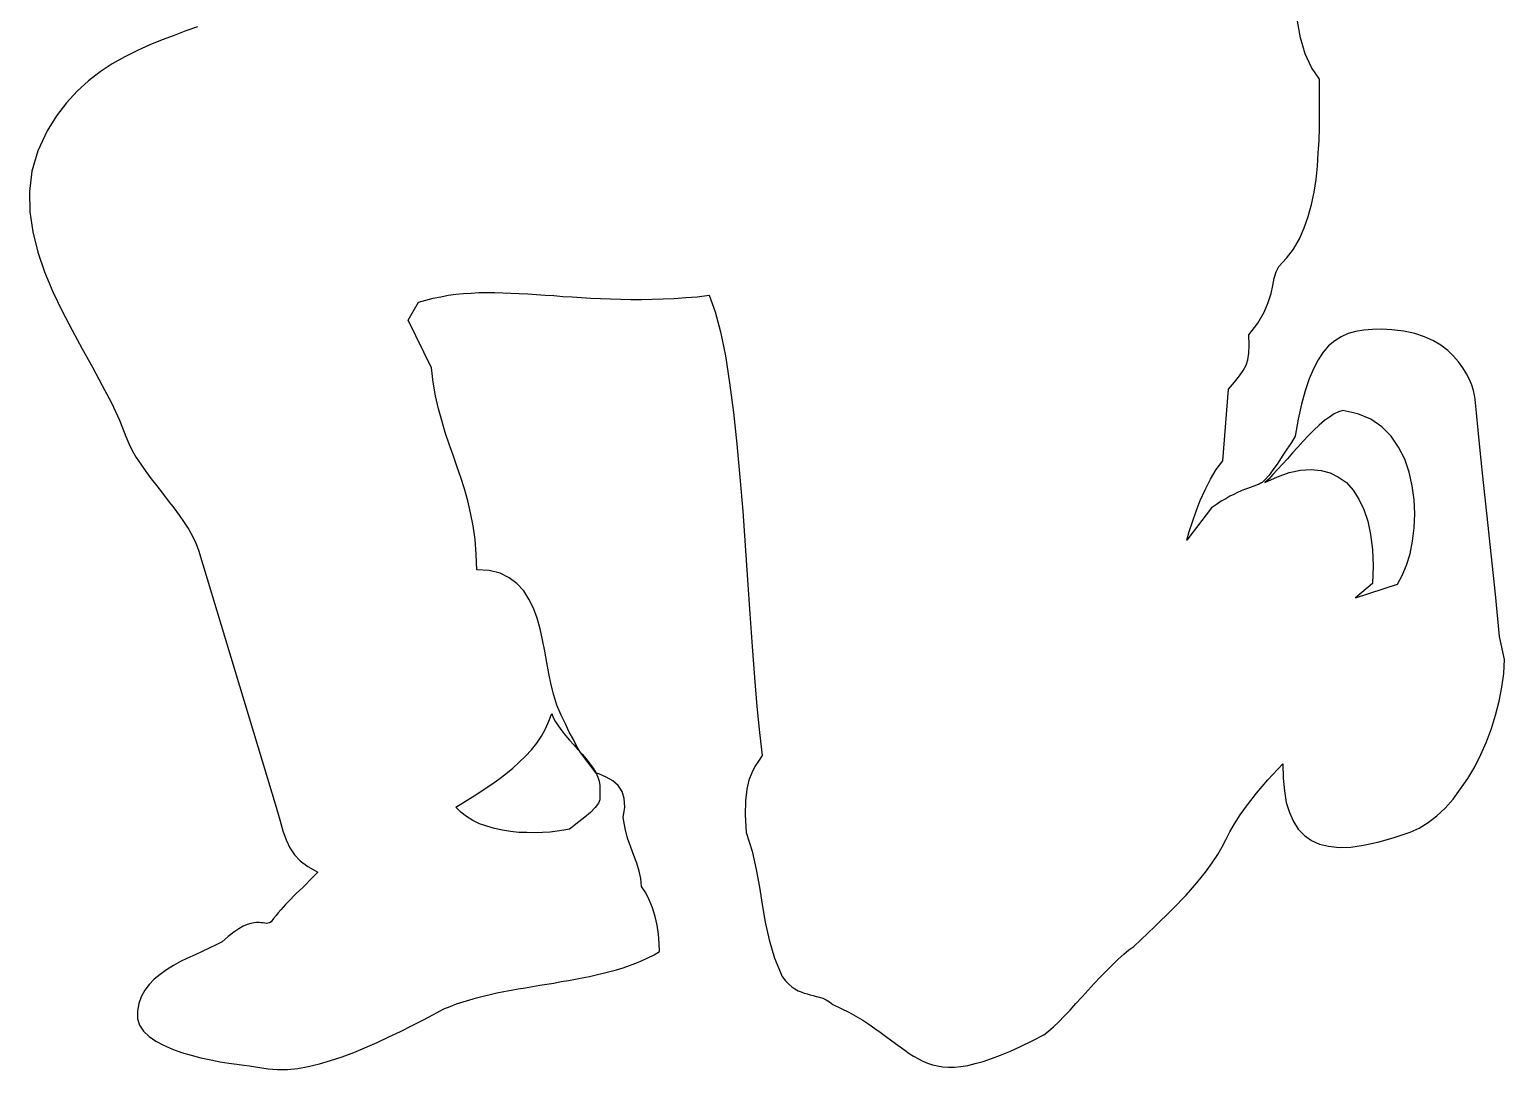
# Model space of a CAD drawing. Extents: x 10857 to 11733, y 5632 to 6906.
# Drawn here: x 10999 to 11733, y 5632 to 6149 of the extents above; entities that cross this region are included whole.
import ezdxf

# ---------------------------------------------------------------- set-up
doc = ezdxf.new("R2010")
doc.units = 0
doc.header["$LTSCALE"] = 1270
doc.header["$MEASUREMENT"] = 0
doc.layers.get('0').update_dxf_attribs({"linetype": 'CONTINUOUS'})

msp = doc.modelspace()

# ---------------------------------------------------------------- linework, layer by layer
at = {"linetype": 'CONTINUOUS'}
for p, q in [((11631.2, 6144.93), (11629.68, 6153.21)), ((11071.24, 6146.17), (11065.15, 6143.96)), ((11077.04, 6148.38), (11071.24, 6146.17)), ((11082.71, 6150.45), (11077.04, 6148.38)), ((11052.86, 6138.7), (11046.64, 6135.53)), ((11059.07, 6141.47), (11052.86, 6138.7)), ((11065.15, 6143.96), (11059.07, 6141.47)), ((11633.55, 6137.04), (11631.2, 6144.93)), ((11040.42, 6132.07), (11034.34, 6128.07)), ((11046.64, 6135.53), (11040.42, 6132.07)), ((11636.59, 6130.14), (11633.55, 6137.04)), ((11034.34, 6128.07), (11028.54, 6123.5)), ((11640.6, 6124.33), (11636.59, 6130.14)), ((11640.6, 6118.67), (11640.6, 6124.33)), ((11022.87, 6118.39), (11017.62, 6112.59)), ((11028.54, 6123.5), (11022.87, 6118.39)), ((11640.6, 6112.86), (11640.6, 6118.67)), ((11017.62, 6112.59), (11012.64, 6106.09)), ((11640.6, 6106.64), (11640.6, 6112.86)), ((11012.64, 6106.09), (11008.08, 6098.77)), ((11640.6, 6100.43), (11640.6, 6106.64)), ((11008.08, 6098.77), (11003.38, 6088.68)), ((11640.46, 6093.93), (11640.6, 6100.43)), ((11003.38, 6088.68), (11000.48, 6078.59)), ((11639.63, 6081.08), (11640.05, 6087.57)), ((11640.05, 6087.57), (11640.46, 6093.93)), ((11638.94, 6074.58), (11639.63, 6081.08)), ((11000.48, 6078.59), (10999.24, 6068.5)), ((11637.97, 6068.22), (11638.94, 6074.58)), ((10999.24, 6068.5), (10999.37, 6058.41)), ((11636.73, 6062.14), (11637.97, 6068.22)), ((10999.37, 6058.41), (11000.9, 6048.46)), ((11635.07, 6056.06), (11636.73, 6062.14)), ((11633, 6050.4), (11635.07, 6056.06)), ((11000.9, 6048.46), (11003.38, 6038.37)), ((11627.74, 6039.89), (11630.65, 6045.01)), ((11630.65, 6045.01), (11633, 6050.4)), ((11003.38, 6038.37), (11006.7, 6028.56)), ((11624.29, 6035.33), (11627.74, 6039.89)), ((11006.7, 6028.56), (11010.84, 6018.75)), ((11618.07, 6025.38), (11619.04, 6028.56)), ((11619.04, 6028.56), (11620.42, 6031.19)), ((11620.42, 6031.19), (11624.29, 6035.33)), ((11616.55, 6017.78), (11617.38, 6021.79)), ((11617.38, 6021.79), (11618.07, 6025.38)), ((11010.84, 6018.75), (11015.41, 6009.08)), ((11192.71, 6013.5), (11196.3, 6014.6)), ((11196.3, 6014.6), (11200.03, 6015.57)), ((11200.03, 6015.57), (11203.76, 6016.26)), ((11203.76, 6016.26), (11207.36, 6016.95)), ((11207.36, 6016.95), (11211.23, 6017.51)), ((11211.23, 6017.51), (11214.96, 6017.78)), ((11214.96, 6017.78), (11218.83, 6018.06)), ((11218.83, 6018.06), (11222.7, 6018.34)), ((11222.7, 6018.34), (11226.57, 6018.34)), ((11226.57, 6018.34), (11230.58, 6018.34)), ((11230.58, 6018.34), (11234.58, 6018.2)), ((11234.58, 6018.2), (11238.59, 6018.06)), ((11238.59, 6018.06), (11242.74, 6017.92)), ((11242.74, 6017.92), (11247.02, 6017.64)), ((11247.02, 6017.64), (11251.3, 6017.37)), ((11251.3, 6017.37), (11255.59, 6017.09)), ((11255.59, 6017.09), (11260.01, 6016.81)), ((11260.01, 6016.81), (11264.43, 6016.4)), ((11264.43, 6016.4), (11268.99, 6016.12)), ((11268.99, 6016.12), (11273.69, 6015.85)), ((11273.69, 6015.85), (11278.39, 6015.57)), ((11278.39, 6015.57), (11283.23, 6015.3)), ((11283.23, 6015.3), (11288.2, 6015.16)), ((11288.2, 6015.16), (11293.18, 6015.02)), ((11293.18, 6015.02), (11298.29, 6014.88)), ((11298.29, 6014.88), (11303.54, 6014.88)), ((11303.54, 6014.88), (11308.79, 6015.02)), ((11308.79, 6015.02), (11314.32, 6015.16)), ((11314.32, 6015.16), (11319.85, 6015.43)), ((11319.85, 6015.43), (11325.51, 6015.85)), ((11325.51, 6015.85), (11331.17, 6016.26)), ((11331.17, 6016.26), (11337.12, 6016.95)), ((11337.12, 6016.95), (11340.16, 6008.8)), ((11615.17, 6013.36), (11616.55, 6017.78)), ((11015.41, 6009.08), (11020.38, 5999.54)), ((11187.46, 6004.52), (11192.71, 6013.5)), ((11340.16, 6008.8), (11342.79, 5998.71)), ((11610.06, 6003.13), (11613.1, 6008.52)), ((11613.1, 6008.52), (11615.17, 6013.36)), ((11020.38, 5999.54), (11025.5, 5990.28)), ((11199.06, 5980.88), (11187.46, 6004.52)), ((11605.49, 5997.33), (11610.06, 6003.13)), ((11662.71, 5999.68), (11658.56, 5998.99)), ((11666.99, 5999.95), (11662.71, 5999.68)), ((11671.69, 6000.09), (11666.99, 5999.95)), ((11676.66, 5999.82), (11671.69, 6000.09)), ((11682.61, 5999.13), (11676.66, 5999.82)), ((11688, 5997.88), (11682.61, 5999.13)), ((11342.79, 5998.71), (11345.27, 5986.83)), ((11605.64, 5992.21), (11605.49, 5997.33)), ((11605.49, 5988.21), (11605.64, 5992.21)), ((11645.16, 5991.8), (11642.53, 5988.62)), ((11648.2, 5994.29), (11645.16, 5991.8)), ((11651.37, 5996.36), (11648.2, 5994.29)), ((11654.83, 5997.88), (11651.37, 5996.36)), ((11658.56, 5998.99), (11654.83, 5997.88)), ((11692.83, 5996.36), (11688, 5997.88)), ((11697.26, 5994.29), (11692.83, 5996.36)), ((11700.99, 5992.08), (11697.26, 5994.29)), ((11704.44, 5989.45), (11700.99, 5992.08)), ((11025.5, 5990.28), (11030.61, 5981.16)), ((11345.27, 5986.83), (11347.34, 5973.42)), ((11604.11, 5982.13), (11605.08, 5984.89)), ((11605.08, 5984.89), (11605.49, 5988.21)), ((11639.9, 5984.89), (11637.7, 5980.47)), ((11642.53, 5988.62), (11639.9, 5984.89)), ((11707.34, 5986.69), (11704.44, 5989.45)), ((11709.83, 5983.93), (11707.34, 5986.69)), ((11030.61, 5981.16), (11035.44, 5972.18)), ((11199.9, 5973.7), (11199.06, 5980.88)), ((11600.94, 5976.88), (11602.73, 5979.5)), ((11602.73, 5979.5), (11604.11, 5982.13)), ((11637.7, 5980.47), (11635.48, 5975.35)), ((11711.91, 5980.88), (11709.83, 5983.93)), ((11713.7, 5977.98), (11711.91, 5980.88)), ((11715.22, 5975.08), (11713.7, 5977.98)), ((11035.44, 5972.18), (11040.01, 5963.47)), ((11201.14, 5966.92), (11199.9, 5973.7)), ((11347.34, 5973.42), (11349.28, 5958.64)), ((11592.51, 5934.59), (11595.41, 5970.24)), ((11595.41, 5970.24), (11598.45, 5973.84)), ((11598.45, 5973.84), (11600.94, 5976.88)), ((11635.48, 5975.35), (11633.55, 5969.41)), ((11716.33, 5972.31), (11715.22, 5975.08)), ((11717.16, 5969.69), (11716.33, 5972.31)), ((11040.01, 5963.47), (11044.01, 5954.9)), ((11202.52, 5960.57), (11201.14, 5966.92)), ((11631.75, 5962.78), (11630.09, 5955.32)), ((11633.55, 5969.41), (11631.75, 5962.78)), ((11717.71, 5967.34), (11717.16, 5969.69)), ((11718.12, 5965.27), (11717.71, 5967.34)), ((11718.26, 5963.47), (11718.12, 5965.27)), ((11718.68, 5958.49), (11718.26, 5963.47)), ((11204.18, 5954.63), (11202.52, 5960.57)), ((11349.28, 5958.64), (11350.94, 5943.02)), ((11630.09, 5955.32), (11628.58, 5946.89)), ((11645.57, 5956.42), (11643.09, 5954.63)), ((11647.92, 5957.94), (11645.57, 5956.42)), ((11650.13, 5959.05), (11647.92, 5957.94)), ((11652.21, 5959.6), (11650.13, 5959.05)), ((11659.67, 5958.08), (11652.21, 5959.6)), ((11666.16, 5955.32), (11659.67, 5958.08)), ((11671.69, 5951.59), (11666.16, 5955.32)), ((11719.51, 5949.93), (11718.68, 5958.49)), ((11044.01, 5954.9), (11047.19, 5946.75)), ((11205.98, 5948.68), (11204.18, 5954.63)), ((11207.91, 5943.02), (11205.98, 5948.68)), ((11637.83, 5949.93), (11635.21, 5947.3)), ((11640.46, 5952.41), (11637.83, 5949.93)), ((11643.09, 5954.63), (11640.46, 5952.41)), ((11676.25, 5946.89), (11671.69, 5951.59)), ((11720.75, 5938.18), (11719.51, 5949.93)), ((11047.19, 5946.75), (11048.57, 5943.29)), ((11048.57, 5943.29), (11050.23, 5939.84)), ((11209.84, 5937.49), (11207.91, 5943.02)), ((11350.94, 5943.02), (11352.46, 5926.57)), ((11626.64, 5943.85), (11624.43, 5940.39)), ((11628.58, 5946.89), (11626.64, 5943.85)), ((11629.82, 5941.5), (11627.19, 5938.59)), ((11632.58, 5944.4), (11629.82, 5941.5)), ((11635.21, 5947.3), (11632.58, 5944.4)), ((11679.98, 5941.5), (11676.25, 5946.89)), ((11683.02, 5935.55), (11679.98, 5941.5)), ((11050.23, 5939.84), (11052.3, 5936.39)), ((11052.3, 5936.39), (11054.52, 5932.93)), ((11211.78, 5931.96), (11209.84, 5937.49)), ((11589.33, 5930.31), (11592.51, 5934.59)), ((11619.87, 5933.48), (11617.65, 5930.31)), ((11622.08, 5936.94), (11619.87, 5933.48)), ((11624.43, 5940.39), (11622.08, 5936.94)), ((11624.7, 5935.7), (11622.22, 5932.93)), ((11627.19, 5938.59), (11624.7, 5935.7)), ((11685.24, 5929.06), (11683.02, 5935.55)), ((11722.27, 5923.81), (11720.75, 5938.18)), ((11054.52, 5932.93), (11057.14, 5929.34)), ((11057.14, 5929.34), (11059.77, 5925.74)), ((11213.72, 5926.43), (11211.78, 5931.96)), ((11215.51, 5920.77), (11213.72, 5926.43)), ((11352.46, 5926.57), (11353.84, 5909.71)), ((11586.43, 5925.47), (11589.33, 5930.31)), ((11613.51, 5923.81), (11619.73, 5926.71)), ((11615.58, 5927.54), (11613.65, 5925.33)), ((11617.52, 5927.81), (11615.45, 5925.61)), ((11617.65, 5930.31), (11615.58, 5927.54)), ((11619.73, 5930.31), (11617.52, 5927.81)), ((11622.22, 5932.93), (11619.73, 5930.31)), ((11619.73, 5926.71), (11625.54, 5928.78)), ((11625.54, 5928.78), (11631.2, 5930.03)), ((11631.2, 5930.03), (11636.45, 5930.31)), ((11636.45, 5930.31), (11641.43, 5929.89)), ((11641.43, 5929.89), (11645.98, 5928.65)), ((11645.98, 5928.65), (11650.13, 5926.57)), ((11650.13, 5926.57), (11654, 5923.81)), ((11686.75, 5922.29), (11685.24, 5929.06)), ((11059.77, 5925.74), (11062.53, 5922.15)), ((11062.53, 5922.15), (11065.43, 5918.56)), ((11065.43, 5918.56), (11068.19, 5914.83)), ((11217.17, 5914.83), (11215.51, 5920.77)), ((11581.31, 5914.96), (11583.8, 5920.22)), ((11583.8, 5920.22), (11586.43, 5925.47)), ((11599.83, 5918.84), (11598.03, 5918)), ((11601.63, 5919.66), (11599.83, 5918.84)), ((11603.29, 5920.35), (11601.63, 5919.66)), ((11604.8, 5920.91), (11603.29, 5920.35)), ((11606.18, 5921.46), (11604.8, 5920.91)), ((11607.43, 5921.88), (11606.18, 5921.46)), ((11608.53, 5922.29), (11607.43, 5921.88)), ((11609.64, 5922.7), (11608.53, 5922.29)), ((11610.61, 5923.12), (11609.64, 5922.7)), ((11611.44, 5923.53), (11610.61, 5923.12)), ((11612.13, 5923.95), (11611.44, 5923.53)), ((11613.65, 5925.33), (11612.13, 5923.95)), ((11615.45, 5925.61), (11613.51, 5923.81)), ((11654, 5923.81), (11657.32, 5920.08)), ((11657.32, 5920.08), (11660.22, 5915.65)), ((11687.72, 5915.24), (11686.75, 5922.29)), ((11724.07, 5907.09), (11722.27, 5923.81)), ((11068.19, 5914.83), (11070.96, 5911.23)), ((11070.96, 5911.23), (11073.58, 5907.64)), ((11218.55, 5908.75), (11217.17, 5914.83)), ((11586.98, 5911.37), (11574.68, 5895.2)), ((11579.24, 5909.57), (11581.31, 5914.96)), ((11589.47, 5913.03), (11586.98, 5911.37)), ((11591.82, 5914.55), (11589.47, 5913.03)), ((11594.02, 5915.8), (11591.82, 5914.55)), ((11596.1, 5917.04), (11594.02, 5915.8)), ((11598.03, 5918), (11596.1, 5917.04)), ((11660.22, 5915.65), (11662.71, 5910.54)), ((11688, 5908.33), (11687.72, 5915.24)), ((11073.58, 5907.64), (11076.08, 5904.05)), ((11076.08, 5904.05), (11078.42, 5900.59)), ((11219.8, 5902.39), (11218.55, 5908.75)), ((11353.84, 5909.71), (11355.08, 5892.58)), ((11575.92, 5899.48), (11577.44, 5904.33)), ((11577.44, 5904.33), (11579.24, 5909.57)), ((11662.71, 5910.54), (11664.64, 5904.6)), ((11664.64, 5904.6), (11666.03, 5897.97)), ((11687.72, 5901.42), (11688, 5908.33)), ((11726, 5888.43), (11724.07, 5907.09)), ((11078.42, 5900.59), (11080.36, 5897.14)), ((11080.36, 5897.14), (11082.01, 5893.68)), ((11220.77, 5895.48), (11219.8, 5902.39)), ((11574.68, 5895.2), (11575.92, 5899.48)), ((11666.03, 5897.97), (11666.99, 5890.64)), ((11686.89, 5894.65), (11687.72, 5901.42)), ((11082.01, 5893.68), (11083.26, 5890.23)), ((11083.26, 5890.23), (11121.81, 5762.53)), ((11221.31, 5888.29), (11220.77, 5895.48)), ((11355.08, 5892.58), (11356.19, 5875.44)), ((11666.99, 5890.64), (11667.27, 5882.49)), ((11685.65, 5888.43), (11686.89, 5894.65)), ((11221.59, 5880.55), (11221.31, 5888.29)), ((11667.27, 5882.49), (11666.99, 5873.65)), ((11681.78, 5877.65), (11683.85, 5882.77)), ((11683.85, 5882.77), (11685.65, 5888.43)), ((11728.08, 5868.39), (11726, 5888.43)), ((11227.81, 5880.14), (11221.59, 5880.55)), ((11233.2, 5878.76), (11227.81, 5880.14)), ((11237.76, 5876.54), (11233.2, 5878.76)), ((11241.63, 5873.65), (11237.76, 5876.54)), ((11356.19, 5875.44), (11357.43, 5858.58)), ((11679.43, 5873.37), (11681.78, 5877.65)), ((11244.95, 5870.05), (11241.63, 5873.65)), ((11247.57, 5865.91), (11244.95, 5870.05)), ((11666.99, 5873.65), (11658.56, 5866.6)), ((11658.56, 5866.6), (11679.43, 5873.37)), ((11730.15, 5847.25), (11728.08, 5868.39)), ((11249.79, 5861.34), (11247.57, 5865.91)), ((11251.58, 5856.37), (11249.79, 5861.34)), ((11253.1, 5851.12), (11251.58, 5856.37)), ((11357.43, 5858.58), (11358.54, 5842.41)), ((11254.34, 5845.59), (11253.1, 5851.12)), ((11255.45, 5840.06), (11254.34, 5845.59)), ((11732.63, 5835.92), (11730.15, 5847.25)), ((11256.42, 5834.4), (11255.45, 5840.06)), ((11358.54, 5842.41), (11359.65, 5826.93)), ((11257.52, 5828.87), (11256.42, 5834.4)), ((11732.22, 5829.01), (11732.63, 5835.92)), ((11258.63, 5823.34), (11257.52, 5828.87)), ((11259.87, 5818.09), (11258.63, 5823.34)), ((11359.65, 5826.93), (11360.89, 5812.56)), ((11731.25, 5822.1), (11732.22, 5829.01)), ((11261.39, 5813.26), (11259.87, 5818.09)), ((11730.01, 5815.19), (11731.25, 5822.1)), ((11257.52, 5805.24), (11258.91, 5809.11)), ((11258.91, 5809.11), (11259.6, 5807.03)), ((11263.61, 5808.28), (11261.39, 5813.26)), ((11360.89, 5812.56), (11362.13, 5799.57)), ((11728.21, 5808.28), (11730.01, 5815.19)), ((11253.79, 5797.78), (11255.87, 5801.37)), ((11255.87, 5801.37), (11257.52, 5805.24)), ((11259.6, 5807.03), (11260.7, 5804.96)), ((11260.7, 5804.96), (11262.22, 5802.75)), ((11262.22, 5802.75), (11263.88, 5800.4)), ((11265.68, 5803.86), (11263.61, 5808.28)), ((11267.61, 5799.85), (11265.68, 5803.86)), ((11723.65, 5795.01), (11726.14, 5801.64)), ((11726.14, 5801.64), (11728.21, 5808.28)), ((11248.82, 5791.01), (11251.44, 5794.32)), ((11251.44, 5794.32), (11253.79, 5797.78)), ((11263.88, 5800.4), (11265.68, 5798.19)), ((11265.68, 5798.19), (11267.75, 5795.84)), ((11269.69, 5796.12), (11267.61, 5799.85)), ((11267.75, 5795.84), (11269.82, 5793.49)), ((11271.62, 5792.39), (11269.69, 5796.12)), ((11362.13, 5799.57), (11363.51, 5788.1)), ((11720.89, 5788.66), (11723.65, 5795.01)), ((11242.74, 5784.78), (11245.91, 5787.82)), ((11245.91, 5787.82), (11248.82, 5791.01)), ((11269.82, 5793.49), (11271.9, 5791.14)), ((11273.28, 5789.62), (11271.62, 5792.39)), ((11271.9, 5791.14), (11273.97, 5788.79)), ((11281.02, 5779.39), (11273.28, 5789.62)), ((11273.97, 5788.79), (11276.04, 5786.44)), ((11363.51, 5788.1), (11361.72, 5785.34)), ((11717.85, 5782.58), (11720.89, 5788.66)), ((11236.1, 5778.98), (11239.56, 5781.88)), ((11239.56, 5781.88), (11242.74, 5784.78)), ((11276.04, 5786.44), (11277.84, 5784.09)), ((11277.84, 5784.09), (11279.5, 5781.88)), ((11279.5, 5781.88), (11280.88, 5779.67)), ((11280.88, 5779.67), (11281.85, 5777.46)), ((11282.4, 5778.98), (11281.02, 5779.39)), ((11358.4, 5779.54), (11356.88, 5775.94)), ((11359.92, 5782.71), (11358.4, 5779.54)), ((11361.72, 5785.34), (11359.92, 5782.71)), ((11615.03, 5776.08), (11622.35, 5783.96)), ((11622.35, 5783.96), (11622.5, 5776.91)), ((11714.39, 5776.77), (11717.85, 5782.58)), ((11225.32, 5771.38), (11229.05, 5773.87)), ((11229.05, 5773.87), (11232.65, 5776.35)), ((11232.65, 5776.35), (11236.1, 5778.98)), ((11281.85, 5777.46), (11282.54, 5775.39)), ((11285.99, 5777.46), (11282.4, 5778.98)), ((11282.54, 5775.39), (11282.81, 5773.31)), ((11282.81, 5773.31), (11282.81, 5766.13)), ((11289.31, 5775.66), (11285.99, 5777.46)), ((11291.94, 5773.31), (11289.31, 5775.66)), ((11293.87, 5770.27), (11291.94, 5773.31)), ((11356.88, 5775.94), (11355.92, 5771.38)), ((11609.37, 5769.45), (11615.03, 5776.08)), ((11622.5, 5776.91), (11623.19, 5770.55)), ((11710.8, 5771.52), (11714.39, 5776.77)), ((11211.23, 5762.53), (11214.68, 5764.61)), ((11214.68, 5764.61), (11218.14, 5766.82)), ((11218.14, 5766.82), (11221.73, 5769.03)), ((11221.73, 5769.03), (11225.32, 5771.38)), ((11282.12, 5764.47), (11280.46, 5762.4)), ((11282.81, 5766.13), (11282.12, 5764.47)), ((11294.97, 5766.82), (11293.87, 5770.27)), ((11295.25, 5762.53), (11294.97, 5766.82)), ((11355.22, 5765.72), (11355.08, 5758.67)), ((11355.92, 5771.38), (11355.22, 5765.72)), ((11604.8, 5763.64), (11609.37, 5769.45)), ((11623.19, 5770.55), (11624.15, 5764.75)), ((11624.15, 5764.75), (11625.67, 5759.77)), ((11703.06, 5761.98), (11707.07, 5766.54)), ((11707.07, 5766.54), (11710.8, 5771.52)), ((11121.81, 5762.53), (11123.75, 5756.18)), ((11213.72, 5760.05), (11211.23, 5762.53)), ((11216.48, 5757.84), (11213.72, 5760.05)), ((11219.66, 5755.9), (11216.48, 5757.84)), ((11275.35, 5757.56), (11272.45, 5755.21)), ((11278.12, 5759.91), (11275.35, 5757.56)), ((11280.46, 5762.4), (11278.12, 5759.91)), ((11294.42, 5757.42), (11295.25, 5762.53)), ((11295.38, 5751.9), (11294.42, 5757.42)), ((11355.08, 5758.67), (11355.64, 5749.82)), ((11598.45, 5754.24), (11601.21, 5758.67)), ((11601.21, 5758.67), (11604.8, 5763.64)), ((11625.67, 5759.77), (11627.74, 5755.35)), ((11694.63, 5754.8), (11698.91, 5758.11)), ((11698.91, 5758.11), (11703.06, 5761.98)), ((11123.75, 5756.18), (11125.27, 5750.79)), ((11125.27, 5750.79), (11126.93, 5746.23)), ((11222.97, 5754.24), (11219.66, 5755.9)), ((11226.57, 5753), (11222.97, 5754.24)), ((11230.44, 5751.9), (11226.57, 5753)), ((11234.44, 5751.06), (11230.44, 5751.9)), ((11238.45, 5750.37), (11234.44, 5751.06)), ((11242.46, 5749.96), (11238.45, 5750.37)), ((11246.47, 5749.82), (11242.46, 5749.96)), ((11250.48, 5749.68), (11246.47, 5749.82)), ((11254.34, 5749.82), (11250.48, 5749.68)), ((11258.08, 5750.1), (11254.34, 5749.82)), ((11261.53, 5750.51), (11258.08, 5750.1)), ((11264.85, 5751.06), (11261.53, 5750.51)), ((11267.75, 5751.62), (11264.85, 5751.06)), ((11268.44, 5752.03), (11267.75, 5751.62)), ((11270.1, 5753.41), (11268.44, 5752.03)), ((11272.45, 5755.21), (11270.1, 5753.41)), ((11296.63, 5747.06), (11295.38, 5751.9)), ((11355.64, 5749.82), (11358.54, 5740.56)), ((11594.17, 5746.51), (11596.1, 5750.24)), ((11596.1, 5750.24), (11598.45, 5754.24)), ((11627.74, 5755.35), (11630.09, 5751.48)), ((11630.09, 5751.48), (11633.13, 5748.44)), ((11677.22, 5747.2), (11685.65, 5750.1)), ((11685.65, 5750.1), (11690.21, 5752.03)), ((11690.21, 5752.03), (11694.63, 5754.8)), ((11126.93, 5746.23), (11128.73, 5742.22)), ((11298.15, 5742.63), (11296.63, 5747.06)), ((11299.67, 5738.49), (11298.15, 5742.63)), ((11590.02, 5738.9), (11592.23, 5742.77)), ((11592.23, 5742.77), (11594.17, 5746.51)), ((11633.13, 5748.44), (11636.59, 5745.95)), ((11636.59, 5745.95), (11640.6, 5744.16)), ((11640.6, 5744.16), (11645.16, 5743.05)), ((11645.16, 5743.05), (11650.41, 5742.5)), ((11650.41, 5742.5), (11656.21, 5742.63)), ((11656.21, 5742.63), (11662.57, 5743.6)), ((11662.57, 5743.6), (11669.62, 5745.12)), ((11669.62, 5745.12), (11677.22, 5747.2)), ((11128.73, 5742.22), (11130.94, 5738.77)), ((11130.94, 5738.77), (11133.84, 5735.73)), ((11133.84, 5735.73), (11137.71, 5732.96)), ((11301.19, 5734.62), (11299.67, 5738.49)), ((11358.54, 5740.56), (11360.61, 5731.58)), ((11587.25, 5734.76), (11590.02, 5738.9)), ((11137.71, 5732.96), (11142.68, 5730.2)), ((11140.61, 5728.12), (11138.67, 5726.19)), ((11142.68, 5730.2), (11140.61, 5728.12)), ((11302.43, 5730.75), (11301.19, 5734.62)), ((11303.26, 5727.02), (11302.43, 5730.75)), ((11360.61, 5731.58), (11362.13, 5722.73)), ((11579.66, 5724.81), (11583.94, 5730.2)), ((11583.94, 5730.2), (11587.25, 5734.76)), ((11133.43, 5721.08), (11131.9, 5719.56)), ((11135.08, 5722.6), (11133.43, 5721.08)), ((11136.74, 5724.26), (11135.08, 5722.6)), ((11138.67, 5726.19), (11136.74, 5724.26)), ((11303.54, 5723.01), (11303.26, 5727.02)), ((11305.61, 5719.97), (11303.54, 5723.01)), ((11362.13, 5722.73), (11363.51, 5714.03)), ((11574.27, 5718.73), (11579.66, 5724.81)), ((11126.51, 5714.17), (11125.41, 5712.78)), ((11127.89, 5715.41), (11126.51, 5714.17)), ((11129.14, 5716.79), (11127.89, 5715.41)), ((11130.52, 5718.17), (11129.14, 5716.79)), ((11131.9, 5719.56), (11130.52, 5718.17)), ((11307.41, 5716.38), (11305.61, 5719.97)), ((11308.93, 5712.51), (11307.41, 5716.38)), ((11363.51, 5714.03), (11365.04, 5705.32)), ((11567.35, 5711.54), (11574.27, 5718.73)), ((11120.57, 5707.12), (11119.33, 5705.46)), ((11121.81, 5708.64), (11120.57, 5707.12)), ((11122.92, 5710.02), (11121.81, 5708.64)), ((11124.16, 5711.4), (11122.92, 5710.02)), ((11125.41, 5712.78), (11124.16, 5711.4)), ((11310.31, 5708.22), (11308.93, 5712.51)), ((11311.27, 5703.8), (11310.31, 5708.22)), ((11558.79, 5703.11), (11567.35, 5711.54)), ((11100.81, 5700.35), (11098.05, 5698.14)), ((11103.3, 5702), (11100.81, 5700.35)), ((11105.51, 5703.25), (11103.3, 5702)), ((11107.45, 5704.08), (11105.51, 5703.25)), ((11109.24, 5704.63), (11107.45, 5704.08)), ((11110.76, 5705.05), (11109.24, 5704.63)), ((11112.14, 5705.18), (11110.76, 5705.05)), ((11113.38, 5705.18), (11112.14, 5705.18)), ((11114.49, 5705.05), (11113.38, 5705.18)), ((11115.46, 5704.91), (11114.49, 5705.05)), ((11116.29, 5704.77), (11115.46, 5704.91)), ((11117.12, 5704.63), (11116.29, 5704.77)), ((11117.81, 5704.77), (11117.12, 5704.63)), ((11118.64, 5705.05), (11117.81, 5704.77)), ((11119.33, 5705.46), (11118.64, 5705.05)), ((11311.97, 5699.38), (11311.27, 5703.8)), ((11312.38, 5694.96), (11311.97, 5699.38)), ((11365.04, 5705.32), (11366.97, 5696.48)), ((11548.29, 5693.3), (11558.79, 5703.11)), ((11088.65, 5692.47), (11085.05, 5690.81)), ((11091.97, 5693.99), (11088.65, 5692.47)), ((11095.01, 5695.51), (11091.97, 5693.99)), ((11098.05, 5698.14), (11095.01, 5695.51)), ((11312.52, 5690.81), (11312.38, 5694.96)), ((11366.97, 5696.48), (11369.73, 5687.49)), ((11543.31, 5689.43), (11545.79, 5691.5)), ((11545.79, 5691.5), (11548.29, 5693.3)), ((11074.28, 5685.7), (11070.82, 5683.76)), ((11077.87, 5687.49), (11074.28, 5685.7)), ((11081.6, 5689.15), (11077.87, 5687.49)), ((11085.05, 5690.81), (11081.6, 5689.15)), ((11297.6, 5683.76), (11300.77, 5685.01)), ((11300.77, 5685.01), (11303.81, 5686.25)), ((11303.81, 5686.25), (11306.72, 5687.63)), ((11306.72, 5687.63), (11309.76, 5689.15)), ((11309.76, 5689.15), (11312.52, 5690.81)), ((11369.73, 5687.49), (11373.47, 5678.24)), ((11534.74, 5681.14), (11537.64, 5684.18)), ((11537.64, 5684.18), (11540.55, 5686.94)), ((11540.55, 5686.94), (11543.31, 5689.43)), ((11061.29, 5676.99), (11058.8, 5674.36)), ((11064.19, 5679.34), (11061.29, 5676.99)), ((11067.37, 5681.69), (11064.19, 5679.34)), ((11070.82, 5683.76), (11067.37, 5681.69)), ((11267.2, 5676.3), (11270.65, 5676.99)), ((11270.65, 5676.99), (11274.11, 5677.68)), ((11274.11, 5677.68), (11277.7, 5678.37)), ((11277.7, 5678.37), (11281.02, 5679.06)), ((11281.02, 5679.06), (11284.47, 5679.89)), ((11284.47, 5679.89), (11287.79, 5680.72)), ((11287.79, 5680.72), (11291.11, 5681.69)), ((11291.11, 5681.69), (11294.42, 5682.66)), ((11294.42, 5682.66), (11297.6, 5683.76)), ((11373.47, 5678.24), (11375.12, 5676.16)), ((11528.66, 5674.78), (11531.7, 5678.1)), ((11531.7, 5678.1), (11534.74, 5681.14)), ((11056.59, 5671.46), (11054.79, 5668.28)), ((11058.8, 5674.36), (11056.59, 5671.46)), ((11224.77, 5668.56), (11228.23, 5669.39)), ((11228.23, 5669.39), (11231.68, 5670.22)), ((11231.68, 5670.22), (11235.13, 5670.91)), ((11235.13, 5670.91), (11238.73, 5671.46)), ((11238.73, 5671.46), (11242.18, 5672.16)), ((11242.18, 5672.16), (11245.78, 5672.71)), ((11245.78, 5672.71), (11249.37, 5673.4)), ((11249.37, 5673.4), (11252.96, 5673.95)), ((11252.96, 5673.95), (11256.42, 5674.5)), ((11256.42, 5674.5), (11260.01, 5675.06)), ((11260.01, 5675.06), (11263.61, 5675.75)), ((11263.61, 5675.75), (11267.2, 5676.3)), ((11375.12, 5676.16), (11376.78, 5674.5)), ((11376.78, 5674.5), (11378.3, 5673.12)), ((11378.3, 5673.12), (11379.82, 5672.16)), ((11379.82, 5672.16), (11381.48, 5671.19)), ((11381.48, 5671.19), (11382.86, 5670.63)), ((11382.86, 5670.63), (11384.38, 5670.08)), ((11384.38, 5670.08), (11385.9, 5669.67)), ((11385.9, 5669.67), (11387.42, 5669.25)), ((11387.42, 5669.25), (11388.94, 5668.84)), ((11522.58, 5668.15), (11525.62, 5671.46)), ((11525.62, 5671.46), (11528.66, 5674.78)), ((11053.68, 5664.97), (11052.99, 5661.24)), ((11054.79, 5668.28), (11053.68, 5664.97)), ((11200.17, 5659.44), (11205.29, 5662.2)), ((11205.29, 5662.2), (11208.33, 5663.45)), ((11208.33, 5663.45), (11211.5, 5664.69)), ((11211.5, 5664.69), (11214.82, 5665.8)), ((11214.82, 5665.8), (11218.14, 5666.77)), ((11218.14, 5666.77), (11221.46, 5667.73)), ((11221.46, 5667.73), (11224.77, 5668.56)), ((11388.94, 5668.84), (11390.46, 5668.42)), ((11390.46, 5668.42), (11391.98, 5668.01)), ((11391.98, 5668.01), (11393.64, 5667.46)), ((11393.64, 5667.46), (11395.3, 5666.63)), ((11395.3, 5666.63), (11396.96, 5665.66)), ((11396.96, 5665.66), (11398.62, 5664.42)), ((11398.62, 5664.42), (11402.76, 5662.48)), ((11402.76, 5662.48), (11406.63, 5660.54)), ((11516.64, 5661.65), (11519.54, 5664.83)), ((11519.54, 5664.83), (11522.58, 5668.15)), ((11052.99, 5661.24), (11052.99, 5657.23)), ((11052.99, 5657.23), (11053.96, 5654.05)), ((11189.25, 5653.77), (11194.78, 5656.68)), ((11194.78, 5656.68), (11200.17, 5659.44)), ((11406.63, 5660.54), (11410.09, 5658.61)), ((11410.09, 5658.61), (11413.54, 5656.54)), ((11413.54, 5656.54), (11416.58, 5654.6)), ((11416.58, 5654.6), (11419.48, 5652.53)), ((11508.34, 5653.36), (11510.97, 5655.85)), ((11510.97, 5655.85), (11513.73, 5658.61)), ((11513.73, 5658.61), (11516.64, 5661.65)), ((11053.96, 5654.05), (11055.9, 5651.15)), ((11055.9, 5651.15), (11058.66, 5648.52)), ((11058.66, 5648.52), (11061.98, 5646.17)), ((11172.12, 5645.48), (11177.92, 5648.25)), ((11177.92, 5648.25), (11183.73, 5651.01)), ((11183.73, 5651.01), (11189.25, 5653.77)), ((11419.48, 5652.53), (11422.25, 5650.6)), ((11422.25, 5650.6), (11424.87, 5648.66)), ((11424.87, 5648.66), (11427.36, 5646.87)), ((11497.7, 5646.31), (11503.64, 5649.35)), ((11503.64, 5649.35), (11505.86, 5651.15)), ((11505.86, 5651.15), (11508.34, 5653.36)), ((11061.98, 5646.17), (11065.85, 5644.1)), ((11065.85, 5644.1), (11070.27, 5642.17)), ((11070.27, 5642.17), (11074.83, 5640.51)), ((11074.83, 5640.51), (11079.67, 5639.13)), ((11154.71, 5638.44), (11160.51, 5640.51)), ((11160.51, 5640.51), (11166.31, 5642.99)), ((11166.31, 5642.99), (11172.12, 5645.48)), ((11427.36, 5646.87), (11429.85, 5645.07)), ((11429.85, 5645.07), (11432.2, 5643.27)), ((11432.2, 5643.27), (11434.41, 5641.61)), ((11434.41, 5641.61), (11436.62, 5640.09)), ((11436.62, 5640.09), (11438.83, 5638.71)), ((11482.09, 5639.13), (11486.93, 5641.2)), ((11486.93, 5641.2), (11492.04, 5643.55)), ((11492.04, 5643.55), (11497.7, 5646.31)), ((11079.67, 5639.13), (11084.51, 5637.88)), ((11084.51, 5637.88), (11089.34, 5636.91)), ((11089.34, 5636.91), (11094.04, 5635.95)), ((11094.04, 5635.95), (11098.32, 5635.25)), ((11098.32, 5635.25), (11102.33, 5634.7)), ((11102.33, 5634.7), (11105.79, 5634.29)), ((11105.79, 5634.29), (11108.55, 5633.87)), ((11108.55, 5633.87), (11110.62, 5633.6)), ((11110.62, 5633.6), (11117.95, 5632.49)), ((11117.95, 5632.49), (11122.51, 5632.08)), ((11127.48, 5632.08), (11132.59, 5632.63)), ((11132.59, 5632.63), (11137.85, 5633.6)), ((11137.85, 5633.6), (11143.37, 5634.84)), ((11143.37, 5634.84), (11148.9, 5636.5)), ((11148.9, 5636.5), (11154.71, 5638.44)), ((11438.83, 5638.71), (11441.18, 5637.33)), ((11441.18, 5637.33), (11443.39, 5636.22)), ((11443.39, 5636.22), (11445.74, 5635.25)), ((11445.74, 5635.25), (11448.23, 5634.43)), ((11448.23, 5634.43), (11450.72, 5633.87)), ((11450.72, 5633.87), (11453.34, 5633.46)), ((11453.34, 5633.46), (11456.24, 5633.32)), ((11456.24, 5633.32), (11459.15, 5633.32)), ((11459.15, 5633.32), (11462.33, 5633.6)), ((11462.33, 5633.6), (11465.78, 5634.15)), ((11465.78, 5634.15), (11469.37, 5634.98)), ((11469.37, 5634.98), (11473.38, 5636.09)), ((11473.38, 5636.09), (11477.53, 5637.47)), ((11477.53, 5637.47), (11482.09, 5639.13)), ((11122.51, 5632.08), (11127.48, 5632.08))]:
    msp.add_line(p, q, dxfattribs=at)

doc.saveas('drawing.dxf')
